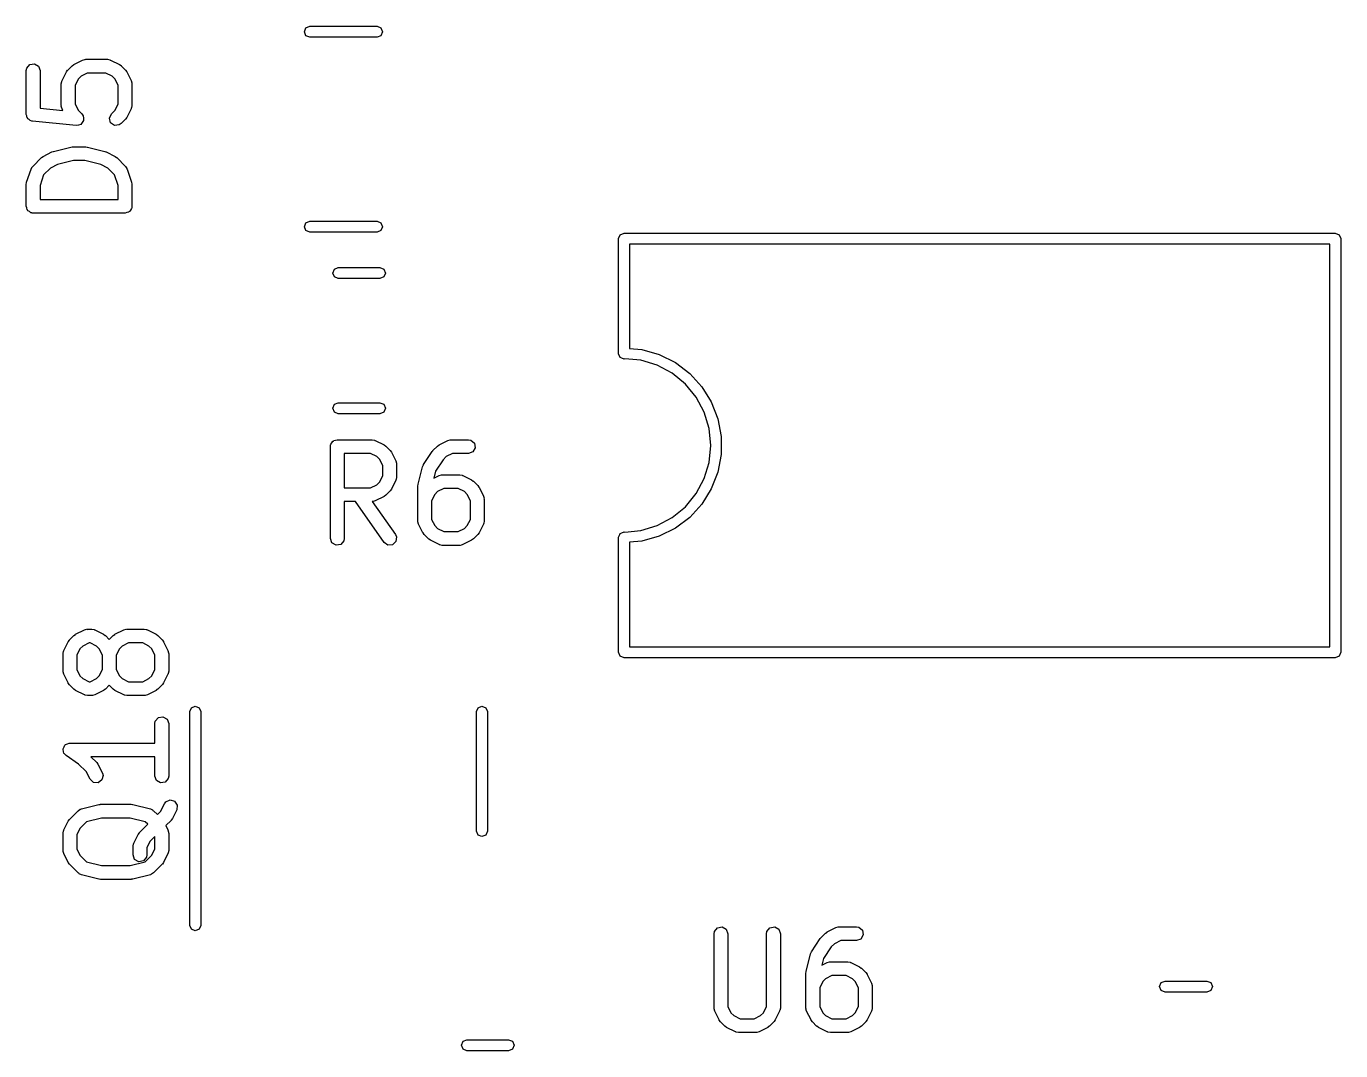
# Model space of a CAD drawing. Extents: x 10 to 287, y -200 to -10.
# Drawn here: x 95.38 to 109.68, y -91.03 to -79.88 of the extents above; entities that cross this region are included whole.
import ezdxf

# ---------------------------------------------------------------- set-up
doc = ezdxf.new("R2010")
doc.units = 0
doc.layers.add('BLACK', color=7, linetype='CONTINUOUS')

msp = doc.modelspace()

# ---------------------------------------------------------------- linework, layer by layer
at = {"layer": 'BLACK', "linetype": 'CONTINUOUS'}
for p, q in [((98.404, -79.94), (98.4216, -79.8976)), ((98.4216, -79.9824), (98.404, -79.94)), ((98.4216, -79.8976), (98.464, -79.88)), ((98.464, -79.88), (99.195, -79.88)), ((99.195, -79.88), (99.2374, -79.8976)), ((99.2374, -79.8976), (99.255, -79.94)), ((99.255, -79.94), (99.2374, -79.9824)), ((98.464, -80), (98.4216, -79.9824)), ((99.195, -80), (98.464, -80)), ((99.2374, -79.9824), (99.195, -80)), ((95.895, -80.2948), (95.9903, -80.2472)), ((95.9903, -80.2472), (96.0152, -80.2398)), ((96.0152, -80.2398), (96.0196, -80.2408)), ((96.0196, -80.2408), (96.0238, -80.2393)), ((96.0238, -80.2393), (96.2619, -80.2393)), ((96.2619, -80.2393), (96.2876, -80.2438)), ((96.2876, -80.2438), (96.291, -80.2467)), ((96.291, -80.2467), (96.2954, -80.2472)), ((96.2954, -80.2472), (96.3907, -80.2948)), ((95.3774, -80.3619), (95.3819, -80.3363)), ((95.3774, -80.8381), (95.3774, -80.3619)), ((95.3819, -80.3363), (95.4149, -80.297)), ((95.4149, -80.297), (95.4654, -80.288)), ((95.4654, -80.288), (95.5098, -80.3137)), ((95.5098, -80.3137), (95.5274, -80.3619)), ((95.5274, -80.3619), (95.5274, -80.7702)), ((95.7663, -80.4712), (95.8139, -80.376)), ((95.8139, -80.376), (95.8272, -80.358)), ((95.8272, -80.358), (95.8279, -80.3565)), ((95.8279, -80.3565), (95.8755, -80.3089)), ((95.8755, -80.3089), (95.8939, -80.296)), ((95.8939, -80.296), (95.895, -80.2948)), ((96.0415, -80.3893), (95.973, -80.4235)), ((96.2442, -80.3893), (96.0415, -80.3893)), ((96.3127, -80.4235), (96.2442, -80.3893)), ((96.3907, -80.2948), (96.4087, -80.3082)), ((96.4087, -80.3082), (96.4102, -80.3089)), ((96.4102, -80.3089), (96.4578, -80.3565)), ((96.4578, -80.3565), (96.4707, -80.3749)), ((96.4707, -80.3749), (96.4718, -80.376)), ((96.4718, -80.376), (96.5195, -80.4712)), ((95.7583, -80.5048), (95.7629, -80.4791)), ((95.7583, -80.7429), (95.7583, -80.5048)), ((95.7629, -80.4791), (95.7657, -80.4757)), ((95.7657, -80.4757), (95.7663, -80.4712)), ((95.9426, -80.4539), (95.9083, -80.5225)), ((95.9083, -80.5225), (95.9083, -80.7252)), ((95.973, -80.4235), (95.9426, -80.4539)), ((96.3431, -80.4539), (96.3127, -80.4235)), ((96.3774, -80.5225), (96.3431, -80.4539)), ((96.3774, -80.7252), (96.3774, -80.5225)), ((96.5195, -80.4712), (96.5269, -80.4962)), ((96.5269, -80.4962), (96.5258, -80.5005)), ((96.5258, -80.5005), (96.5274, -80.5048)), ((96.5274, -80.5048), (96.5274, -80.7429)), ((95.5274, -80.7702), (95.7756, -80.795)), ((95.7599, -80.7471), (95.7583, -80.7429)), ((95.7588, -80.7514), (95.7599, -80.7471)), ((95.7663, -80.7764), (95.7588, -80.7514)), ((95.7756, -80.795), (95.7663, -80.7764)), ((95.9083, -80.7252), (95.9426, -80.7937)), ((95.9426, -80.7937), (95.9816, -80.8327)), ((96.3041, -80.8327), (96.3431, -80.7937)), ((96.3431, -80.7937), (96.3774, -80.7252)), ((96.5195, -80.7764), (96.4718, -80.8716)), ((96.52, -80.7719), (96.5195, -80.7764)), ((96.5229, -80.7685), (96.52, -80.7719)), ((96.5274, -80.7429), (96.5229, -80.7685)), ((95.3828, -80.8531), (95.3774, -80.8381)), ((95.384, -80.8689), (95.3828, -80.8531)), ((95.3913, -80.8765), (95.384, -80.8689)), ((95.3949, -80.8863), (95.3913, -80.8765)), ((95.4087, -80.8943), (95.3949, -80.8863)), ((95.4198, -80.9057), (95.4087, -80.8943)), ((95.4367, -80.9104), (95.4198, -80.9057)), ((95.4394, -80.912), (95.4367, -80.9104)), ((95.4411, -80.9116), (95.4394, -80.912)), ((95.4449, -80.9127), (95.4411, -80.9116)), ((95.9211, -80.9603), (95.4449, -80.9127)), ((95.9216, -80.9602), (95.9211, -80.9603)), ((95.922, -80.9604), (95.9216, -80.9602)), ((95.9464, -80.9539), (95.922, -80.9604)), ((95.9708, -80.9477), (95.9464, -80.9539)), ((95.9711, -80.9473), (95.9708, -80.9477)), ((95.9716, -80.9472), (95.9711, -80.9473)), ((95.986, -80.9265), (95.9716, -80.9472)), ((95.9816, -80.8327), (95.9965, -80.854)), ((96.0008, -80.906), (95.986, -80.9265)), ((95.9965, -80.854), (95.9966, -80.8545)), ((95.9966, -80.8545), (95.9969, -80.8549)), ((95.9969, -80.8549), (95.9988, -80.88)), ((95.9988, -80.88), (96.001, -80.9051)), ((96.001, -80.9051), (96.0007, -80.9055)), ((96.0007, -80.9055), (96.0008, -80.906)), ((96.2824, -80.8792), (96.3041, -80.8327)), ((96.2957, -80.9287), (96.2824, -80.8792)), ((96.3377, -80.9582), (96.2957, -80.9287)), ((96.3888, -80.9537), (96.3377, -80.9582)), ((96.4102, -80.9387), (96.3888, -80.9537)), ((96.4578, -80.8911), (96.4102, -80.9387)), ((96.4585, -80.8896), (96.4578, -80.8911)), ((96.4718, -80.8716), (96.4585, -80.8896)), ((95.5617, -81.2948), (95.6569, -81.2472)), ((95.6569, -81.2472), (95.6693, -81.2435)), ((95.6693, -81.2435), (95.6723, -81.2415)), ((95.6723, -81.2415), (95.8628, -81.1939)), ((95.8628, -81.1939), (95.8777, -81.1929)), ((95.8777, -81.1929), (95.881, -81.1917)), ((95.881, -81.1917), (96.0238, -81.1917)), ((96.0238, -81.1917), (96.0386, -81.1943)), ((96.0386, -81.1943), (96.042, -81.1939)), ((96.042, -81.1939), (96.2325, -81.2415)), ((96.2325, -81.2415), (96.2443, -81.2468)), ((96.2443, -81.2468), (96.2478, -81.2472)), ((96.2478, -81.2472), (96.3431, -81.2948)), ((95.4451, -81.4082), (95.447, -81.4041)), ((95.447, -81.4041), (95.5422, -81.3089)), ((95.5422, -81.3089), (95.5606, -81.296)), ((95.5606, -81.296), (95.5617, -81.2948)), ((95.7167, -81.385), (95.6397, -81.4235)), ((95.8902, -81.3417), (95.7167, -81.385)), ((96.0146, -81.3417), (95.8902, -81.3417)), ((96.1881, -81.385), (96.0146, -81.3417)), ((96.2651, -81.4235), (96.1881, -81.385)), ((96.3431, -81.2948), (96.3611, -81.3082)), ((96.3611, -81.3082), (96.3626, -81.3089)), ((96.3626, -81.3089), (96.4578, -81.4041)), ((96.4578, -81.4041), (96.4727, -81.4254)), ((95.3812, -81.5763), (95.4288, -81.4334)), ((95.4288, -81.4334), (95.4413, -81.4105)), ((95.4413, -81.4105), (95.4451, -81.4082)), ((95.5656, -81.4977), (95.5274, -81.6122)), ((95.6397, -81.4235), (95.5656, -81.4977)), ((96.3392, -81.4977), (96.2651, -81.4235)), ((96.3774, -81.6122), (96.3392, -81.4977)), ((96.4727, -81.4254), (96.4731, -81.4299)), ((96.4731, -81.4299), (96.4759, -81.4334)), ((96.4759, -81.4334), (96.5235, -81.5763)), ((95.3774, -81.6), (95.3813, -81.5779)), ((95.3774, -81.8381), (95.3774, -81.6)), ((95.3813, -81.5779), (95.3812, -81.5763)), ((95.5274, -81.6122), (95.5274, -81.7631)), ((96.3774, -81.7631), (96.3774, -81.6122)), ((96.5235, -81.5763), (96.5268, -81.5985)), ((96.5268, -81.5985), (96.5274, -81.6)), ((96.5274, -81.6), (96.5274, -81.8381)), ((95.5274, -81.7631), (96.3774, -81.7631)), ((95.384, -81.8564), (95.3774, -81.8381)), ((95.3874, -81.8756), (95.384, -81.8564)), ((95.3926, -81.8799), (95.3874, -81.8756)), ((95.3949, -81.8863), (95.3926, -81.8799)), ((95.4118, -81.896), (95.3949, -81.8863)), ((95.4267, -81.9086), (95.4118, -81.896)), ((95.4365, -81.9103), (95.4267, -81.9086)), ((95.4394, -81.912), (95.4365, -81.9103)), ((95.4426, -81.9114), (95.4394, -81.912)), ((95.4524, -81.9131), (95.4426, -81.9114)), ((96.4524, -81.9131), (95.4524, -81.9131)), ((96.4707, -81.9064), (96.4524, -81.9131)), ((96.4899, -81.903), (96.4707, -81.9064)), ((96.4942, -81.8979), (96.4899, -81.903)), ((96.5006, -81.8955), (96.4942, -81.8979)), ((96.5103, -81.8787), (96.5006, -81.8955)), ((96.5229, -81.8637), (96.5103, -81.8787)), ((96.5246, -81.854), (96.5229, -81.8637)), ((96.5262, -81.8511), (96.5246, -81.854)), ((96.5274, -81.8381), (96.5257, -81.8478)), ((96.5257, -81.8478), (96.5262, -81.8511)), ((98.404, -82.06), (98.4216, -82.0176)), ((98.4216, -82.1024), (98.404, -82.06)), ((98.4216, -82.0176), (98.464, -82)), ((98.464, -82.12), (98.4216, -82.1024)), ((98.464, -82), (99.195, -82)), ((99.195, -82), (99.2374, -82.0176)), ((99.2374, -82.1024), (99.195, -82.12)), ((99.2374, -82.0176), (99.255, -82.06)), ((99.255, -82.06), (99.2374, -82.1024)), ((99.195, -82.12), (98.464, -82.12)), ((101.824, -82.1898), (101.841, -82.1474)), ((101.824, -83.4398), (101.824, -82.1898)), ((101.841, -82.1474), (101.884, -82.1298)), ((101.884, -82.1298), (109.624, -82.1298)), ((101.944, -82.2498), (101.944, -83.3854)), ((109.564, -82.2498), (101.944, -82.2498)), ((109.564, -86.6298), (109.564, -82.2498)), ((109.624, -82.1298), (109.666, -82.1474)), ((109.666, -82.1474), (109.684, -82.1898)), ((109.684, -82.1898), (109.684, -86.6898)), ((98.7129, -82.565), (98.7305, -82.5226)), ((98.7305, -82.5226), (98.7729, -82.505)), ((98.7729, -82.505), (99.2271, -82.505)), ((99.2271, -82.505), (99.2695, -82.5226)), ((99.2695, -82.5226), (99.2871, -82.565)), ((98.7305, -82.6074), (98.7129, -82.565)), ((98.7729, -82.625), (98.7305, -82.6074)), ((99.2271, -82.625), (98.7729, -82.625)), ((99.2695, -82.6074), (99.2271, -82.625)), ((99.2871, -82.565), (99.2695, -82.6074)), ((101.944, -83.3854), (102.079, -83.3978)), ((102.079, -83.3978), (102.267, -83.4514)), ((101.825, -83.4419), (101.824, -83.4398)), ((101.841, -83.4822), (101.825, -83.4419)), ((101.859, -83.4895), (101.841, -83.4822)), ((101.841, -83.4822), (101.841, -83.4822)), ((101.841, -83.4822), (101.841, -83.4822)), ((101.884, -83.4998), (101.859, -83.4895)), ((101.893, -83.4961), (101.884, -83.4998)), ((101.884, -83.4998), (101.884, -83.4998)), ((102.068, -83.5134), (101.893, -83.4961)), ((102.245, -83.5671), (102.068, -83.5134)), ((102.267, -83.4514), (102.442, -83.5386)), ((102.442, -83.5386), (102.598, -83.6564)), ((102.409, -83.6544), (102.245, -83.5671)), ((102.552, -83.7719), (102.409, -83.6544)), ((102.598, -83.6564), (102.73, -83.801)), ((102.669, -83.915), (102.552, -83.7719)), ((102.73, -83.801), (102.833, -83.9673)), ((98.7305, -83.9926), (98.7729, -83.975)), ((98.7729, -83.975), (99.2271, -83.975)), ((99.2271, -83.975), (99.2695, -83.9926)), ((102.757, -84.0783), (102.669, -83.915)), ((102.833, -83.9673), (102.903, -84.1497)), ((98.7129, -84.035), (98.7305, -83.9926)), ((98.7305, -84.0774), (98.7129, -84.035)), ((98.7729, -84.095), (98.7305, -84.0774)), ((99.2271, -84.095), (98.7729, -84.095)), ((99.2695, -84.0774), (99.2271, -84.095)), ((99.2695, -83.9926), (99.2871, -84.035)), ((99.2871, -84.035), (99.2695, -84.0774)), ((102.81, -84.2555), (102.757, -84.0783)), ((102.828, -84.4398), (102.81, -84.2555)), ((102.903, -84.1497), (102.939, -84.342)), ((98.704, -84.4118), (98.7137, -84.3949)), ((98.7137, -84.3949), (98.7201, -84.3926)), ((98.7201, -84.3926), (98.7244, -84.3874)), ((98.7244, -84.3874), (98.7436, -84.384)), ((98.7436, -84.384), (98.7619, -84.3774)), ((98.7619, -84.3774), (99.1429, -84.3774)), ((99.1429, -84.3774), (99.1685, -84.3819)), ((99.1685, -84.3819), (99.1719, -84.3848)), ((99.1719, -84.3848), (99.1764, -84.3853)), ((99.1764, -84.3853), (99.2716, -84.4329)), ((99.8712, -84.4329), (99.9665, -84.3853)), ((99.9665, -84.3853), (99.9914, -84.3779)), ((99.9914, -84.3779), (99.9958, -84.3789)), ((99.9958, -84.3789), (100, -84.3774)), ((100, -84.3774), (100.19, -84.3774)), ((100.19, -84.3774), (100.216, -84.3819)), ((100.216, -84.3819), (100.255, -84.4149)), ((102.939, -84.342), (102.939, -84.5376)), ((98.6869, -84.4524), (98.6886, -84.4426)), ((98.6869, -85.4524), (98.6869, -84.4524)), ((98.688, -84.4394), (98.6897, -84.4365)), ((98.6886, -84.4426), (98.688, -84.4394)), ((98.6897, -84.4365), (98.6914, -84.4267)), ((98.6914, -84.4267), (98.704, -84.4118)), ((98.8369, -84.5274), (98.8369, -84.9012)), ((99.1252, -84.5274), (98.8369, -84.5274)), ((99.1937, -84.5616), (99.1252, -84.5274)), ((99.2716, -84.4329), (99.2896, -84.4463)), ((99.2896, -84.4463), (99.2911, -84.447)), ((99.2911, -84.447), (99.3387, -84.4946)), ((99.3387, -84.4946), (99.3516, -84.513)), ((99.3516, -84.513), (99.3528, -84.5141)), ((99.3528, -84.5141), (99.4004, -84.6093)), ((99.6995, -84.6489), (99.7947, -84.506)), ((99.7947, -84.506), (99.8026, -84.4978)), ((99.8026, -84.4978), (99.8041, -84.4946)), ((99.8041, -84.4946), (99.8517, -84.447)), ((99.8517, -84.447), (99.8701, -84.4341)), ((99.8701, -84.4341), (99.8712, -84.4329)), ((100.018, -84.5274), (99.9492, -84.5616)), ((100.19, -84.5274), (100.018, -84.5274)), ((100.239, -84.5098), (100.19, -84.5274)), ((100.264, -84.4654), (100.239, -84.5098)), ((100.255, -84.4149), (100.264, -84.4654)), ((102.81, -84.6241), (102.828, -84.4398)), ((102.939, -84.5376), (102.903, -84.7299)), ((99.2241, -84.592), (99.1937, -84.5616)), ((99.2583, -84.6606), (99.2241, -84.592)), ((99.2583, -84.768), (99.2583, -84.6606)), ((99.4004, -84.6093), (99.4078, -84.6343)), ((99.4078, -84.6343), (99.4068, -84.6386)), ((99.4068, -84.6386), (99.4083, -84.6429)), ((99.4083, -84.6429), (99.4083, -84.7857)), ((99.6415, -84.8628), (99.6891, -84.6723)), ((99.6891, -84.6723), (99.6994, -84.6493)), ((99.6994, -84.6493), (99.6995, -84.6489)), ((99.9154, -84.5954), (99.8315, -84.7213)), ((99.9492, -84.5616), (99.9154, -84.5954)), ((102.757, -84.8013), (102.81, -84.6241)), ((99.1937, -84.8669), (99.2241, -84.8365)), ((99.2241, -84.8365), (99.2583, -84.768)), ((99.4004, -84.8193), (99.3528, -84.9145)), ((99.4009, -84.8148), (99.4004, -84.8193)), ((99.4038, -84.8114), (99.4009, -84.8148)), ((99.4083, -84.7857), (99.4038, -84.8114)), ((99.8315, -84.7213), (99.813, -84.7954)), ((99.813, -84.7954), (99.8712, -84.7663)), ((99.8712, -84.7663), (99.8962, -84.7588)), ((99.8962, -84.7588), (99.9005, -84.7599)), ((99.9005, -84.7599), (99.9048, -84.7583)), ((99.9048, -84.7583), (100.095, -84.7583)), ((100.095, -84.7583), (100.121, -84.7629)), ((100.121, -84.7629), (100.124, -84.7657)), ((100.124, -84.7657), (100.129, -84.7663)), ((100.129, -84.7663), (100.224, -84.8139)), ((100.224, -84.8139), (100.242, -84.8272)), ((100.242, -84.8272), (100.244, -84.8279)), ((100.244, -84.8279), (100.291, -84.8755)), ((102.669, -84.9646), (102.757, -84.8013)), ((102.903, -84.7299), (102.833, -84.9123)), ((98.8369, -84.9012), (99.1252, -84.9012)), ((99.1252, -84.9012), (99.1937, -84.8669)), ((99.3387, -84.934), (99.2911, -84.9816)), ((99.3394, -84.9325), (99.3387, -84.934)), ((99.3528, -84.9145), (99.3394, -84.9325)), ((99.6393, -84.881), (99.6419, -84.8662)), ((99.6393, -85.2619), (99.6393, -84.881)), ((99.6419, -84.8662), (99.6415, -84.8628)), ((99.8235, -84.973), (99.7893, -85.0415)), ((99.8539, -84.9426), (99.8235, -84.973)), ((99.9225, -84.9083), (99.8539, -84.9426)), ((100.078, -84.9083), (99.9225, -84.9083)), ((100.146, -84.9426), (100.078, -84.9083)), ((100.176, -84.973), (100.146, -84.9426)), ((100.211, -85.0415), (100.176, -84.973)), ((100.291, -84.8755), (100.304, -84.8939)), ((100.304, -84.8939), (100.305, -84.895)), ((100.305, -84.895), (100.353, -84.9903)), ((102.552, -85.1077), (102.669, -84.9646)), ((102.833, -84.9123), (102.73, -85.0786)), ((98.961, -85.0512), (98.8369, -85.0512)), ((98.8369, -85.0512), (98.8369, -85.4524)), ((99.2719, -85.4954), (98.961, -85.0512)), ((99.1471, -85.0497), (99.1438, -85.0508)), ((99.1438, -85.0508), (99.3948, -85.4094)), ((99.1514, -85.0507), (99.1471, -85.0497)), ((99.1764, -85.0433), (99.1514, -85.0507)), ((99.2716, -84.9957), (99.1764, -85.0433)), ((99.2728, -84.9945), (99.2716, -84.9957)), ((99.2911, -84.9816), (99.2728, -84.9945)), ((99.7893, -85.0415), (99.7893, -85.2442)), ((100.211, -85.2442), (100.211, -85.0415)), ((100.353, -84.9903), (100.36, -85.0152)), ((100.36, -85.0152), (100.359, -85.0196)), ((100.359, -85.0196), (100.361, -85.0238)), ((100.361, -85.0238), (100.361, -85.2619)), ((102.409, -85.2252), (102.552, -85.1077)), ((102.73, -85.0786), (102.598, -85.2232)), ((99.6408, -85.2661), (99.6393, -85.2619)), ((99.6398, -85.2705), (99.6408, -85.2661)), ((99.7893, -85.2442), (99.8235, -85.3127)), ((100.176, -85.3127), (100.211, -85.2442)), ((100.361, -85.2619), (100.356, -85.2876)), ((102.245, -85.3125), (102.409, -85.2252)), ((102.598, -85.2232), (102.442, -85.341)), ((99.3948, -85.4094), (99.4058, -85.433)), ((99.6472, -85.2954), (99.6398, -85.2705)), ((99.6948, -85.3907), (99.6472, -85.2954)), ((99.696, -85.3918), (99.6948, -85.3907)), ((99.7089, -85.4102), (99.696, -85.3918)), ((99.7565, -85.4578), (99.7089, -85.4102)), ((99.8235, -85.3127), (99.8539, -85.3431)), ((99.8539, -85.3431), (99.9225, -85.3774)), ((99.9225, -85.3774), (100.078, -85.3774)), ((100.078, -85.3774), (100.146, -85.3431)), ((100.146, -85.3431), (100.176, -85.3127)), ((100.291, -85.4102), (100.244, -85.4578)), ((100.292, -85.4087), (100.291, -85.4102)), ((100.305, -85.3907), (100.292, -85.4087)), ((100.353, -85.2954), (100.305, -85.3907)), ((100.356, -85.2876), (100.353, -85.291)), ((100.353, -85.291), (100.353, -85.2954)), ((101.824, -85.4398), (101.836, -85.4102)), ((101.836, -85.4102), (101.841, -85.3974)), ((101.841, -85.3974), (101.86, -85.3899)), ((101.841, -85.3974), (101.841, -85.3974)), ((101.841, -85.3974), (101.841, -85.3974)), ((101.86, -85.3899), (101.884, -85.3798)), ((101.884, -85.3798), (101.884, -85.3798)), ((101.884, -85.3798), (101.893, -85.3835)), ((101.893, -85.3835), (102.068, -85.3662)), ((102.068, -85.3662), (102.245, -85.3125)), ((102.442, -85.341), (102.267, -85.4282)), ((98.7045, -85.5006), (98.6869, -85.4524)), ((98.7489, -85.5262), (98.7045, -85.5006)), ((98.7994, -85.5173), (98.7489, -85.5262)), ((98.8324, -85.478), (98.7994, -85.5173)), ((98.8369, -85.4524), (98.8324, -85.478)), ((99.3139, -85.5248), (99.2719, -85.4954)), ((99.365, -85.5204), (99.3139, -85.5248)), ((99.4013, -85.4841), (99.365, -85.5204)), ((99.4058, -85.433), (99.4013, -85.4841)), ((99.758, -85.4585), (99.7565, -85.4578)), ((99.776, -85.4718), (99.758, -85.4585)), ((99.8712, -85.5195), (99.776, -85.4718)), ((99.8757, -85.52), (99.8712, -85.5195)), ((99.8791, -85.5229), (99.8757, -85.52)), ((99.9048, -85.5274), (99.8791, -85.5229)), ((100.095, -85.5274), (99.9048, -85.5274)), ((100.099, -85.5258), (100.095, -85.5274)), ((100.104, -85.5269), (100.099, -85.5258)), ((100.129, -85.5195), (100.104, -85.5269)), ((100.224, -85.4718), (100.129, -85.5195)), ((100.225, -85.4707), (100.224, -85.4718)), ((100.244, -85.4578), (100.225, -85.4707)), ((101.824, -86.6898), (101.824, -85.4398)), ((102.079, -85.4818), (101.944, -85.4942)), ((101.944, -85.4942), (101.944, -86.6298)), ((102.267, -85.4282), (102.079, -85.4818)), ((95.847, -86.5565), (95.8946, -86.5089)), ((95.8946, -86.5089), (95.913, -86.496)), ((95.913, -86.496), (95.9141, -86.4948)), ((95.9141, -86.4948), (96.0093, -86.4472)), ((96.0093, -86.4472), (96.0343, -86.4398)), ((96.0343, -86.4398), (96.0386, -86.4408)), ((96.0386, -86.4408), (96.0429, -86.4393)), ((96.0429, -86.4393), (96.0905, -86.4393)), ((96.0905, -86.4393), (96.1161, -86.4438)), ((96.1161, -86.4438), (96.1196, -86.4467)), ((96.1196, -86.4467), (96.124, -86.4472)), ((96.124, -86.4472), (96.2193, -86.4948)), ((96.2193, -86.4948), (96.2373, -86.5082)), ((96.2373, -86.5082), (96.2387, -86.5089)), ((96.2387, -86.5089), (96.281, -86.5511)), ((96.281, -86.5511), (96.3232, -86.5089)), ((96.3232, -86.5089), (96.3415, -86.496)), ((96.3415, -86.496), (96.3426, -86.4948)), ((96.3426, -86.4948), (96.4379, -86.4472)), ((96.4379, -86.4472), (96.4629, -86.4398)), ((96.4629, -86.4398), (96.4672, -86.4408)), ((96.4672, -86.4408), (96.4714, -86.4393)), ((96.4714, -86.4393), (96.6619, -86.4393)), ((96.6619, -86.4393), (96.6876, -86.4438)), ((96.6876, -86.4438), (96.691, -86.4467)), ((96.691, -86.4467), (96.6954, -86.4472)), ((96.6954, -86.4472), (96.7907, -86.4948)), ((96.7907, -86.4948), (96.8087, -86.5082)), ((96.8087, -86.5082), (96.8102, -86.5089)), ((96.8102, -86.5089), (96.8578, -86.5565)), ((95.7774, -86.7048), (95.7819, -86.6791)), ((95.7819, -86.6791), (95.7848, -86.6757)), ((95.7848, -86.6757), (95.7853, -86.6712)), ((95.7853, -86.6712), (95.8329, -86.576)), ((95.8329, -86.576), (95.8463, -86.558)), ((95.8463, -86.558), (95.847, -86.5565)), ((95.9616, -86.6539), (95.9274, -86.7225)), ((95.992, -86.6235), (95.9616, -86.6539)), ((96.0606, -86.5893), (95.992, -86.6235)), ((96.0728, -86.5893), (96.0606, -86.5893)), ((96.1413, -86.6235), (96.0728, -86.5893)), ((96.1717, -86.6539), (96.1413, -86.6235)), ((96.206, -86.7225), (96.1717, -86.6539)), ((96.3902, -86.6539), (96.356, -86.7225)), ((96.4206, -86.6235), (96.3902, -86.6539)), ((96.4891, -86.5893), (96.4206, -86.6235)), ((96.6442, -86.5893), (96.4891, -86.5893)), ((96.7127, -86.6235), (96.6442, -86.5893)), ((96.7431, -86.6539), (96.7127, -86.6235)), ((96.7774, -86.7225), (96.7431, -86.6539)), ((96.8578, -86.5565), (96.8707, -86.5749)), ((96.8707, -86.5749), (96.8718, -86.576)), ((96.8718, -86.576), (96.9195, -86.6712)), ((96.9195, -86.6712), (96.9269, -86.6962)), ((96.9269, -86.6962), (96.9258, -86.7005)), ((101.841, -86.7322), (101.824, -86.6898)), ((101.944, -86.6298), (109.564, -86.6298)), ((109.684, -86.6898), (109.666, -86.7322)), ((95.7774, -86.8952), (95.7774, -86.7048)), ((95.9274, -86.7225), (95.9274, -86.8775)), ((96.206, -86.8775), (96.206, -86.7225)), ((96.356, -86.7225), (96.356, -86.8775)), ((96.7774, -86.8775), (96.7774, -86.7225)), ((96.9258, -86.7005), (96.9274, -86.7048)), ((96.9274, -86.7048), (96.9274, -86.8952)), ((101.884, -86.7498), (101.841, -86.7322)), ((109.624, -86.7498), (101.884, -86.7498)), ((109.666, -86.7322), (109.624, -86.7498)), ((95.7789, -86.8995), (95.7774, -86.8952)), ((95.7779, -86.9038), (95.7789, -86.8995)), ((95.7853, -86.9288), (95.7779, -86.9038)), ((95.8329, -87.024), (95.7853, -86.9288)), ((95.9274, -86.8775), (95.9616, -86.946)), ((95.9616, -86.946), (95.992, -86.9765)), ((95.992, -86.9765), (96.0606, -87.0107)), ((96.0728, -87.0107), (96.1413, -86.9765)), ((96.1413, -86.9765), (96.1717, -86.946)), ((96.1717, -86.946), (96.206, -86.8775)), ((96.356, -86.8775), (96.3902, -86.946)), ((96.3902, -86.946), (96.4206, -86.9765)), ((96.4206, -86.9765), (96.4891, -87.0107)), ((96.6442, -87.0107), (96.7127, -86.9765)), ((96.7127, -86.9765), (96.7431, -86.946)), ((96.7431, -86.946), (96.7774, -86.8775)), ((96.9195, -86.9288), (96.8718, -87.024)), ((96.92, -86.9243), (96.9195, -86.9288)), ((96.9229, -86.9209), (96.92, -86.9243)), ((96.9274, -86.8952), (96.9229, -86.9209)), ((95.8341, -87.0251), (95.8329, -87.024)), ((95.847, -87.0435), (95.8341, -87.0251)), ((95.8946, -87.0911), (95.847, -87.0435)), ((95.8961, -87.0918), (95.8946, -87.0911)), ((95.9141, -87.1052), (95.8961, -87.0918)), ((96.0093, -87.1528), (95.9141, -87.1052)), ((96.0606, -87.0107), (96.0728, -87.0107)), ((96.2193, -87.1052), (96.124, -87.1528)), ((96.2204, -87.104), (96.2193, -87.1052)), ((96.2387, -87.0911), (96.2204, -87.104)), ((96.281, -87.0489), (96.2387, -87.0911)), ((96.3232, -87.0911), (96.281, -87.0489)), ((96.3246, -87.0918), (96.3232, -87.0911)), ((96.3426, -87.1052), (96.3246, -87.0918)), ((96.4379, -87.1528), (96.3426, -87.1052)), ((96.4891, -87.0107), (96.6442, -87.0107)), ((96.7907, -87.1052), (96.6954, -87.1528)), ((96.7918, -87.104), (96.7907, -87.1052)), ((96.8102, -87.0911), (96.7918, -87.104)), ((96.8578, -87.0435), (96.8102, -87.0911)), ((96.8585, -87.042), (96.8578, -87.0435)), ((96.8718, -87.024), (96.8585, -87.042)), ((96.0138, -87.1533), (96.0093, -87.1528)), ((96.0172, -87.1562), (96.0138, -87.1533)), ((96.0429, -87.1607), (96.0172, -87.1562)), ((96.0905, -87.1607), (96.0429, -87.1607)), ((96.0947, -87.1592), (96.0905, -87.1607)), ((96.099, -87.1602), (96.0947, -87.1592)), ((96.124, -87.1528), (96.099, -87.1602)), ((96.4423, -87.1533), (96.4379, -87.1528)), ((96.4458, -87.1562), (96.4423, -87.1533)), ((96.4714, -87.1607), (96.4458, -87.1562)), ((96.6619, -87.1607), (96.4714, -87.1607)), ((96.6661, -87.1592), (96.6619, -87.1607)), ((96.6705, -87.1602), (96.6661, -87.1592)), ((96.6954, -87.1528), (96.6705, -87.1602)), ((96.7819, -87.441), (96.8149, -87.4017)), ((96.8149, -87.4017), (96.8654, -87.3928)), ((96.8654, -87.3928), (96.9098, -87.4185)), ((97.1571, -87.3363), (97.1747, -87.2939)), ((97.1571, -89.6613), (97.1571, -87.3363)), ((97.1747, -87.2939), (97.2171, -87.2763)), ((97.2171, -87.2763), (97.2596, -87.2939)), ((97.2596, -87.2939), (97.2771, -87.3363)), ((97.2771, -87.3363), (97.2771, -89.6613)), ((100.277, -87.3363), (100.295, -87.2939)), ((100.277, -88.6363), (100.277, -87.3363)), ((100.295, -87.2939), (100.337, -87.2763)), ((100.337, -87.2763), (100.38, -87.2939)), ((100.38, -87.2939), (100.397, -87.3363)), ((100.397, -87.3363), (100.397, -88.6363)), ((96.7774, -87.4667), (96.7819, -87.441)), ((96.7774, -87.6774), (96.7774, -87.4667)), ((96.9098, -87.4185), (96.9274, -87.4667)), ((96.9274, -87.4667), (96.9274, -88.0381)), ((95.7981, -87.7006), (95.802, -87.6987)), ((95.802, -87.6987), (95.8042, -87.6949)), ((95.8042, -87.6949), (95.8246, -87.6875)), ((95.8246, -87.6875), (95.8441, -87.6778)), ((95.8441, -87.6778), (95.8483, -87.6789)), ((95.8483, -87.6789), (95.8524, -87.6774)), ((95.8524, -87.6774), (96.7774, -87.6774)), ((95.7775, -87.7476), (95.7793, -87.7436)), ((95.7836, -87.7684), (95.7775, -87.7476)), ((95.7785, -87.7394), (95.7894, -87.7205)), ((95.7793, -87.7436), (95.7785, -87.7394)), ((95.7874, -87.7899), (95.7836, -87.7684)), ((95.7907, -87.7927), (95.7874, -87.7899)), ((95.7894, -87.7205), (95.7981, -87.7006)), ((95.7919, -87.7968), (95.7907, -87.7927)), ((95.8108, -87.8148), (95.7919, -87.7968)), ((95.9475, -87.9059), (95.8108, -87.8148)), ((96.7774, -87.8274), (96.0811, -87.8274)), ((96.0811, -87.8274), (96.1435, -87.8898)), ((96.7774, -88.0381), (96.7774, -87.8274)), ((96.0288, -87.9873), (95.9475, -87.9059)), ((96.1435, -87.8898), (96.1564, -87.9082)), ((96.1564, -87.9082), (96.1576, -87.9093)), ((96.1576, -87.9093), (96.2052, -88.0046)), ((96.071, -88.0716), (96.0288, -87.9873)), ((96.1083, -88.1069), (96.071, -88.0716)), ((96.1595, -88.11), (96.1083, -88.1069)), ((96.2007, -88.0794), (96.1595, -88.11)), ((96.2126, -88.0295), (96.2007, -88.0794)), ((96.2052, -88.0046), (96.2126, -88.0295)), ((96.7949, -88.0863), (96.7774, -88.0381)), ((96.8394, -88.112), (96.7949, -88.0863)), ((96.8899, -88.103), (96.8394, -88.112)), ((96.9229, -88.0637), (96.8899, -88.103)), ((96.9274, -88.0381), (96.9229, -88.0637)), ((95.847, -88.5089), (95.9422, -88.4136)), ((95.9422, -88.4136), (95.9635, -88.3987)), ((95.9635, -88.3987), (95.9709, -88.398)), ((95.9709, -88.398), (95.977, -88.3939)), ((95.977, -88.3939), (96.1675, -88.3463)), ((96.1675, -88.3463), (96.1825, -88.3452)), ((96.1825, -88.3452), (96.1857, -88.344)), ((96.1857, -88.344), (96.519, -88.344)), ((96.519, -88.344), (96.5338, -88.3466)), ((96.5338, -88.3466), (96.5372, -88.3463)), ((96.5372, -88.3463), (96.7277, -88.3939)), ((96.7277, -88.3939), (96.7515, -88.4045)), ((96.7515, -88.4045), (96.7558, -88.4105)), ((96.7558, -88.4105), (96.7626, -88.4136)), ((96.7626, -88.4136), (96.8048, -88.4558)), ((96.8384, -88.4222), (96.8805, -88.3379)), ((96.8805, -88.3379), (96.8961, -88.317)), ((96.8961, -88.317), (96.9431, -88.2966)), ((96.9431, -88.2966), (96.9923, -88.3112)), ((97.0147, -88.405), (96.9671, -88.5002)), ((96.9923, -88.3112), (97.0206, -88.354)), ((97.0206, -88.354), (97.0147, -88.405)), ((95.7853, -88.6236), (95.8329, -88.5284)), ((95.8329, -88.5284), (95.8463, -88.5104)), ((95.8463, -88.5104), (95.847, -88.5089)), ((96.0336, -88.5344), (95.9616, -88.6063)), ((96.1949, -88.494), (96.0336, -88.5344)), ((96.5098, -88.494), (96.1949, -88.494)), ((96.6712, -88.5344), (96.5098, -88.494)), ((96.6987, -88.5619), (96.6712, -88.5344)), ((96.8048, -88.4558), (96.8384, -88.4222)), ((96.953, -88.5197), (96.896, -88.5767)), ((96.9537, -88.5182), (96.953, -88.5197)), ((96.9671, -88.5002), (96.9537, -88.5182)), ((95.7774, -88.6571), (95.7819, -88.6315)), ((95.7774, -88.8476), (95.7774, -88.6571)), ((95.7819, -88.6315), (95.7848, -88.6281)), ((95.7848, -88.6281), (95.7853, -88.6236)), ((95.9616, -88.6063), (95.9274, -88.6748)), ((95.9274, -88.6748), (95.9274, -88.8299)), ((96.5472, -88.7665), (96.5948, -88.6712)), ((96.5948, -88.6712), (96.6082, -88.6532)), ((96.6082, -88.6532), (96.6089, -88.6517)), ((96.6089, -88.6517), (96.6987, -88.5619)), ((96.7774, -88.6954), (96.7235, -88.7492)), ((96.7774, -88.8299), (96.7774, -88.6954)), ((96.896, -88.5767), (96.9195, -88.6236)), ((96.9195, -88.6236), (96.9269, -88.6486)), ((96.9269, -88.6486), (96.9258, -88.6529)), ((96.9258, -88.6529), (96.9274, -88.6571)), ((96.9274, -88.6571), (96.9274, -88.8476)), ((100.295, -88.6788), (100.277, -88.6363)), ((100.337, -88.6963), (100.295, -88.6788)), ((100.38, -88.6788), (100.337, -88.6963)), ((100.397, -88.6363), (100.38, -88.6788)), ((95.9274, -88.8299), (95.9616, -88.8984)), ((96.5393, -88.8), (96.5438, -88.7743)), ((96.5393, -88.8952), (96.5393, -88.8)), ((96.5438, -88.7743), (96.5467, -88.7709)), ((96.5467, -88.7709), (96.5472, -88.7665)), ((96.7235, -88.7492), (96.6893, -88.8177)), ((96.6893, -88.8177), (96.6893, -88.8952)), ((96.7431, -88.8984), (96.7774, -88.8299)), ((95.7789, -88.8518), (95.7774, -88.8476)), ((95.7779, -88.8562), (95.7789, -88.8518)), ((95.7853, -88.8812), (95.7779, -88.8562)), ((95.8329, -88.9764), (95.7853, -88.8812)), ((95.8341, -88.9775), (95.8329, -88.9764)), ((95.847, -88.9959), (95.8341, -88.9775)), ((95.9616, -88.8984), (96.0336, -88.9704)), ((96.0336, -88.9704), (96.1949, -89.0107)), ((96.5098, -89.0107), (96.6712, -88.9704)), ((96.5568, -88.9434), (96.5393, -88.8952)), ((96.6013, -88.9691), (96.5568, -88.9434)), ((96.6518, -88.9602), (96.6013, -88.9691)), ((96.6848, -88.9209), (96.6518, -88.9602)), ((96.6712, -88.9704), (96.7431, -88.8984)), ((96.6893, -88.8952), (96.6848, -88.9209)), ((96.8718, -88.9764), (96.8585, -88.9944)), ((96.9195, -88.8812), (96.8718, -88.9764)), ((96.92, -88.8767), (96.9195, -88.8812)), ((96.9229, -88.8733), (96.92, -88.8767)), ((96.9274, -88.8476), (96.9229, -88.8733)), ((95.9422, -89.0911), (95.847, -88.9959)), ((95.9489, -89.0943), (95.9422, -89.0911)), ((95.9533, -89.1002), (95.9489, -89.0943)), ((95.977, -89.1109), (95.9533, -89.1002)), ((96.1675, -89.1585), (95.977, -89.1109)), ((96.1949, -89.0107), (96.5098, -89.0107)), ((96.7277, -89.1109), (96.5372, -89.1585)), ((96.7338, -89.1067), (96.7277, -89.1109)), ((96.7412, -89.1061), (96.7338, -89.1067)), ((96.7626, -89.0911), (96.7412, -89.1061)), ((96.8578, -88.9959), (96.7626, -89.0911)), ((96.8585, -88.9944), (96.8578, -88.9959)), ((96.171, -89.1581), (96.1675, -89.1585)), ((96.1857, -89.1607), (96.171, -89.1581)), ((96.519, -89.1607), (96.1857, -89.1607)), ((96.5223, -89.1595), (96.519, -89.1607)), ((96.5372, -89.1585), (96.5223, -89.1595)), ((97.1747, -89.7038), (97.1571, -89.6613)), ((97.2771, -89.6613), (97.2596, -89.7038)), ((102.868, -89.7267), (102.901, -89.6874)), ((102.901, -89.6874), (102.951, -89.6785)), ((102.951, -89.6785), (102.996, -89.7042)), ((103.439, -89.7267), (103.472, -89.6874)), ((103.472, -89.6874), (103.523, -89.6785)), ((103.523, -89.6785), (103.567, -89.7042)), ((104.095, -89.7329), (104.19, -89.6853)), ((104.19, -89.6853), (104.215, -89.6779)), ((104.215, -89.6779), (104.22, -89.6789)), ((104.22, -89.6789), (104.224, -89.6774)), ((104.224, -89.6774), (104.414, -89.6774)), ((104.414, -89.6774), (104.44, -89.6819)), ((104.44, -89.6819), (104.479, -89.7149)), ((97.2171, -89.7213), (97.1747, -89.7038)), ((97.2596, -89.7038), (97.2171, -89.7213)), ((102.863, -89.7524), (102.868, -89.7267)), ((102.863, -90.5619), (102.863, -89.7524)), ((102.996, -89.7042), (103.013, -89.7524)), ((103.013, -89.7524), (103.013, -90.5442)), ((103.435, -89.7524), (103.439, -89.7267)), ((103.435, -90.5442), (103.435, -89.7524)), ((103.567, -89.7042), (103.585, -89.7524)), ((103.585, -89.7524), (103.585, -90.5619)), ((103.923, -89.9489), (104.019, -89.806)), ((104.019, -89.806), (104.026, -89.7978)), ((104.026, -89.7978), (104.028, -89.7946)), ((104.028, -89.7946), (104.076, -89.747)), ((104.076, -89.747), (104.094, -89.7341)), ((104.094, -89.7341), (104.095, -89.7329)), ((104.242, -89.8274), (104.173, -89.8616)), ((104.414, -89.8274), (104.242, -89.8274)), ((104.462, -89.8098), (104.414, -89.8274)), ((104.488, -89.7654), (104.462, -89.8098)), ((104.479, -89.7149), (104.488, -89.7654)), ((103.865, -90.1628), (103.913, -89.9723)), ((103.913, -89.9723), (103.923, -89.9493)), ((103.923, -89.9493), (103.923, -89.9489)), ((104.139, -89.8954), (104.055, -90.0213)), ((104.173, -89.8616), (104.139, -89.8954)), ((104.055, -90.0213), (104.037, -90.0954)), ((104.037, -90.0954), (104.095, -90.0663)), ((104.095, -90.0663), (104.12, -90.0588)), ((104.12, -90.0588), (104.124, -90.0599)), ((104.124, -90.0599), (104.129, -90.0583)), ((104.129, -90.0583), (104.319, -90.0583)), ((104.319, -90.0583), (104.345, -90.0629)), ((104.345, -90.0629), (104.348, -90.0657)), ((104.348, -90.0657), (104.353, -90.0663)), ((104.353, -90.0663), (104.448, -90.1139)), ((104.448, -90.1139), (104.466, -90.1272)), ((104.466, -90.1272), (104.467, -90.1279)), ((104.467, -90.1279), (104.515, -90.1755)), ((103.863, -90.181), (103.866, -90.1662)), ((103.863, -90.5619), (103.863, -90.181)), ((103.866, -90.1662), (103.865, -90.1628)), ((104.047, -90.273), (104.013, -90.3415)), ((104.078, -90.2426), (104.047, -90.273)), ((104.146, -90.2083), (104.078, -90.2426)), ((104.301, -90.2083), (104.146, -90.2083)), ((104.37, -90.2426), (104.301, -90.2083)), ((104.4, -90.273), (104.37, -90.2426)), ((104.435, -90.3415), (104.4, -90.273)), ((104.515, -90.1755), (104.528, -90.1939)), ((104.528, -90.1939), (104.529, -90.195)), ((104.529, -90.195), (104.577, -90.2903)), ((107.731, -90.2846), (107.773, -90.2671)), ((107.773, -90.2671), (108.227, -90.2671)), ((108.227, -90.2671), (108.269, -90.2846)), ((104.013, -90.3415), (104.013, -90.5442)), ((104.435, -90.5442), (104.435, -90.3415)), ((104.577, -90.2903), (104.584, -90.3152)), ((104.584, -90.3152), (104.583, -90.3196)), ((104.583, -90.3196), (104.585, -90.3238)), ((104.585, -90.3238), (104.585, -90.5619)), ((107.713, -90.3271), (107.731, -90.2846)), ((107.731, -90.3695), (107.713, -90.3271)), ((107.773, -90.3871), (107.731, -90.3695)), ((108.227, -90.3871), (107.773, -90.3871)), ((108.269, -90.3695), (108.227, -90.3871)), ((108.269, -90.2846), (108.287, -90.3271)), ((108.287, -90.3271), (108.269, -90.3695)), ((103.013, -90.5442), (103.047, -90.6127)), ((103.4, -90.6127), (103.435, -90.5442)), ((104.013, -90.5442), (104.047, -90.6127)), ((104.4, -90.6127), (104.435, -90.5442)), ((102.865, -90.5661), (102.863, -90.5619)), ((102.864, -90.5705), (102.865, -90.5661)), ((102.871, -90.5954), (102.864, -90.5705)), ((102.919, -90.6907), (102.871, -90.5954)), ((102.92, -90.6918), (102.919, -90.6907)), ((102.933, -90.7102), (102.92, -90.6918)), ((103.047, -90.6127), (103.078, -90.6431)), ((103.078, -90.6431), (103.146, -90.6774)), ((103.146, -90.6774), (103.301, -90.6774)), ((103.301, -90.6774), (103.37, -90.6431)), ((103.37, -90.6431), (103.4, -90.6127)), ((103.529, -90.6907), (103.516, -90.7087)), ((103.577, -90.5954), (103.529, -90.6907)), ((103.58, -90.5876), (103.577, -90.591)), ((103.577, -90.591), (103.577, -90.5954)), ((103.585, -90.5619), (103.58, -90.5876)), ((103.865, -90.5661), (103.863, -90.5619)), ((103.864, -90.5705), (103.865, -90.5661)), ((103.871, -90.5954), (103.864, -90.5705)), ((103.919, -90.6907), (103.871, -90.5954)), ((103.92, -90.6918), (103.919, -90.6907)), ((103.933, -90.7102), (103.92, -90.6918)), ((104.047, -90.6127), (104.078, -90.6431)), ((104.078, -90.6431), (104.146, -90.6774)), ((104.146, -90.6774), (104.301, -90.6774)), ((104.301, -90.6774), (104.37, -90.6431)), ((104.37, -90.6431), (104.4, -90.6127)), ((104.529, -90.6907), (104.516, -90.7087)), ((104.577, -90.5954), (104.529, -90.6907)), ((104.58, -90.5876), (104.577, -90.591)), ((104.577, -90.591), (104.577, -90.5954)), ((104.585, -90.5619), (104.58, -90.5876)), ((102.98, -90.7578), (102.933, -90.7102)), ((102.982, -90.7585), (102.98, -90.7578)), ((103, -90.7718), (102.982, -90.7585)), ((103.095, -90.8195), (103, -90.7718)), ((103.099, -90.82), (103.095, -90.8195)), ((103.103, -90.8229), (103.099, -90.82)), ((103.129, -90.8274), (103.103, -90.8229)), ((103.319, -90.8274), (103.129, -90.8274)), ((103.323, -90.8258), (103.319, -90.8274)), ((103.328, -90.8269), (103.323, -90.8258)), ((103.353, -90.8195), (103.328, -90.8269)), ((103.448, -90.7718), (103.353, -90.8195)), ((103.449, -90.7707), (103.448, -90.7718)), ((103.467, -90.7578), (103.449, -90.7707)), ((103.515, -90.7102), (103.467, -90.7578)), ((103.516, -90.7087), (103.515, -90.7102)), ((103.98, -90.7578), (103.933, -90.7102)), ((103.982, -90.7585), (103.98, -90.7578)), ((104, -90.7718), (103.982, -90.7585)), ((104.095, -90.8195), (104, -90.7718)), ((104.099, -90.82), (104.095, -90.8195)), ((104.103, -90.8229), (104.099, -90.82)), ((104.129, -90.8274), (104.103, -90.8229)), ((104.319, -90.8274), (104.129, -90.8274)), ((104.323, -90.8258), (104.319, -90.8274)), ((104.328, -90.8269), (104.323, -90.8258)), ((104.353, -90.8195), (104.328, -90.8269)), ((104.448, -90.7718), (104.353, -90.8195)), ((104.449, -90.7707), (104.448, -90.7718)), ((104.467, -90.7578), (104.449, -90.7707)), ((104.515, -90.7102), (104.467, -90.7578)), ((104.516, -90.7087), (104.515, -90.7102)), ((100.113, -90.965), (100.131, -90.9226)), ((100.131, -91.0074), (100.113, -90.965)), ((100.131, -90.9226), (100.173, -90.905)), ((100.173, -90.905), (100.627, -90.905)), ((100.627, -90.905), (100.669, -90.9226)), ((100.669, -90.9226), (100.687, -90.965)), ((100.687, -90.965), (100.669, -91.0074)), ((100.173, -91.025), (100.131, -91.0074)), ((100.627, -91.025), (100.173, -91.025)), ((100.669, -91.0074), (100.627, -91.025))]:
    msp.add_line(p, q, dxfattribs=at)

doc.saveas('drawing.dxf')
